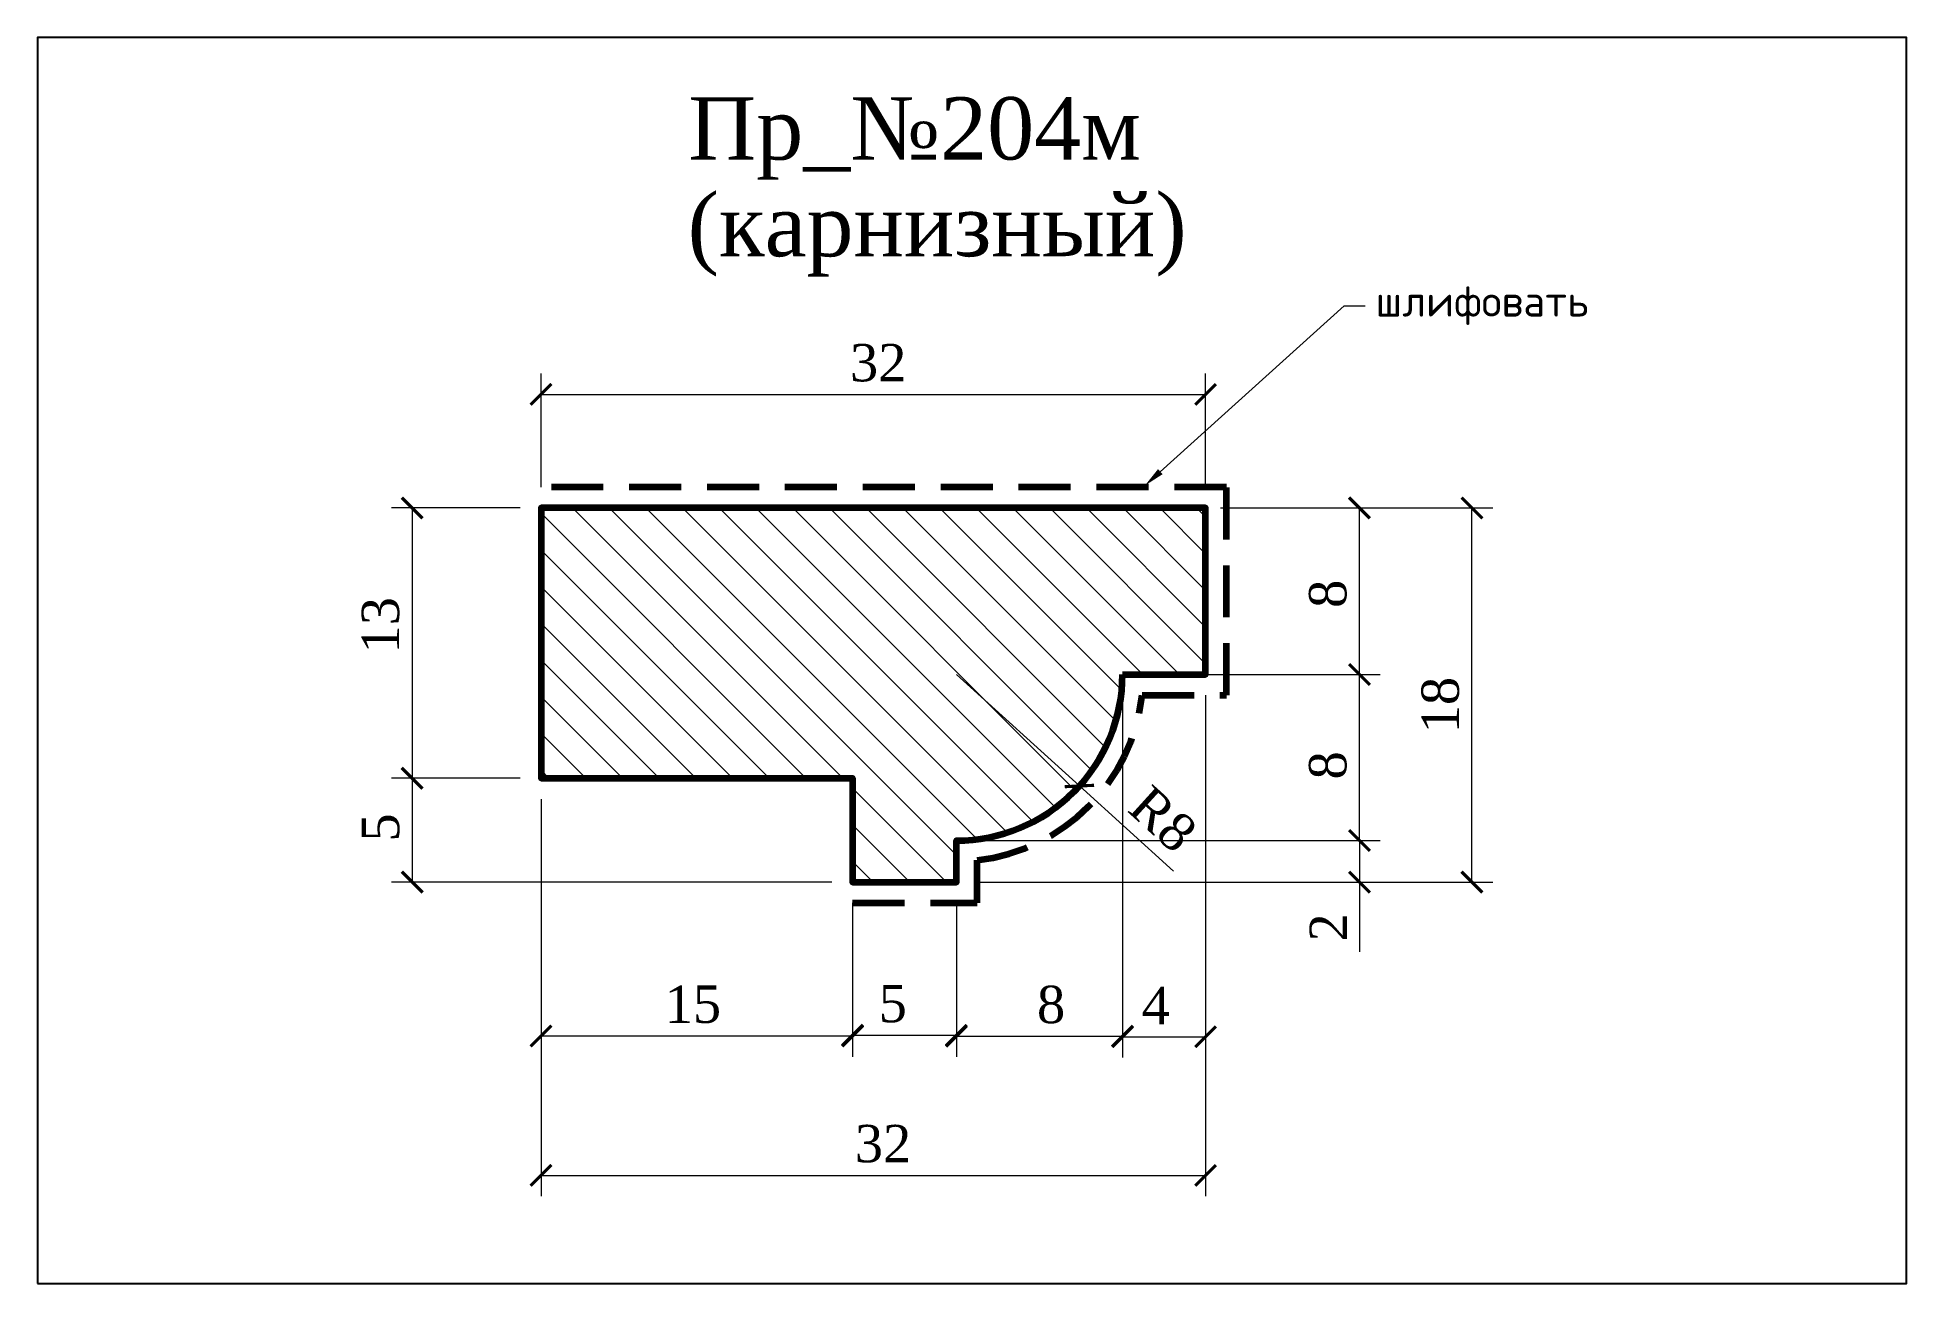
# Model space of a CAD drawing. Header units: millimetres. Extents: x 308946 to 309036, y -93144.7 to -93084.7.
import ezdxf
from ezdxf import colors
from ezdxf.entities.mleader import LeaderData, LeaderLine
from ezdxf.math import Vec2, Vec3

# ---------------------------------------------------------------- set-up
doc = ezdxf.new("R2010")
doc.units = ezdxf.units.MM
doc.header["$MEASUREMENT"] = 0
doc.linetypes.add('HIDDEN', pattern=[0.375, 0.25, -0.125])
doc.layers.add('Outside panel', color=7, linetype='Continuous', lineweight=18, true_color=0x7f5e57)
doc.layers.add('линия 50', color=1, linetype='Continuous', lineweight=140)
doc.layers.add('служебный слой РАЗМЕРЫ', color=7, linetype='Continuous', lineweight=9)
doc.layers.add('размеры в модели', color=7, linetype='Continuous')
doc.styles.add('ELECT', font='times.ttf')
doc.styles.get("Standard").update_dxf_attribs({"font": 'times.ttf'})
doc.styles.add('ЕСКД профили текст', font='isocpeur.ttf')
doc.dimstyles.new('M_1', dxfattribs={"dimtxt": 1.8, "dimasz": 1, "dimexe": 1, "dimexo": 1, "dimgap": 0.6, "dimtad": 1, "dimdec": 0, "dimdsep": 46, "dimtxsty": 'Standard', "dimblk": 'ARCHTICK', "dimcen": -5, "dimclrd": 7, "dimclre": 7, "dimclrt": 7, "dimadec": 0, "dimazin": 0, "dimtfac": 1, "dimtdec": 0, "dimtmove": 0, "dimatfit": 3, "dimfxl": 1, "dimtolj": 1, "dimtzin": 0, "dimlwd": 5, "dimlwe": 5, "dimarcsym": 0})

# ---------------------------------------------------------------- blocks, each defined once
blk = doc.blocks.new('_ArchTick')
at = {"color": 0, "linetype": 'ByBlock', "const_width": 0.15}
blk.add_lwpolyline([(-0.5, -0.5), (0.5, 0.5)], dxfattribs=at)
blk = doc.blocks.new('*D14')
at = {"layer": 'Defpoints', "color": 0, "ltscale": 1000, "transparency": 16777216}
for p in [(309002.252, -93107.399), (309009.662, -93107.399), (309002.252, -93115.415)]:
    blk.add_point(p, dxfattribs=at)
at = {"layer": 'размеры в модели', "color": 7, "lineweight": 5, "ltscale": 1000, "transparency": 16777216}
for p, q in [((309003.252, -93107.399), (309010.662, -93107.399)), ((309009.662, -93115.415), (309009.662, -93107.399)), ((309003.252, -93115.415), (309010.662, -93115.415))]:
    blk.add_line(p, q, dxfattribs=at)
for p, rotation in [((309009.662, -93107.399), 90), ((309009.662, -93115.415), 270)]:
    blk.add_blockref('_ArchTick', p, dxfattribs=dict(at, rotation=rotation))
at = {"layer": 'размеры в модели', "color": 7, "ltscale": 1000, "transparency": 16777216, "insert": (309008.147, -93111.533), "char_height": 1.8, "attachment_point": 5, "rotation": 90}
blk.add_mtext('\\A1;8', dxfattribs=at)
blk = doc.blocks.new('*D13')
at = {"layer": 'Defpoints', "color": 0, "ltscale": 1000, "transparency": 16777216}
for p in [(308998.252, -93115.415), (309009.662, -93115.415), (308990.252, -93123.413)]:
    blk.add_point(p, dxfattribs=at)
at = {"layer": 'размеры в модели', "color": 7, "lineweight": 5, "ltscale": 1000, "transparency": 16777216}
for p, q in [((308999.252, -93115.415), (309010.662, -93115.415)), ((309009.662, -93123.413), (309009.662, -93115.415)), ((308991.252, -93123.413), (309010.662, -93123.413))]:
    blk.add_line(p, q, dxfattribs=at)
for p, rotation in [((309009.662, -93115.415), 90), ((309009.662, -93123.413), 270)]:
    blk.add_blockref('_ArchTick', p, dxfattribs=dict(at, rotation=rotation))
at = {"layer": 'размеры в модели', "color": 7, "ltscale": 1000, "transparency": 16777216, "insert": (309008.147, -93119.791), "char_height": 1.8, "attachment_point": 5, "rotation": 90}
blk.add_mtext('\\A1;8', dxfattribs=at)
blk = doc.blocks.new('*D12')
at = {"layer": 'Defpoints', "color": 0, "ltscale": 1000, "transparency": 16777216}
for p in [(308990.252, -93123.413), (309009.662, -93123.413), (308990.252, -93125.413)]:
    blk.add_point(p, dxfattribs=at)
at = {"layer": 'размеры в модели', "color": 7, "lineweight": 5, "ltscale": 1000, "transparency": 16777216}
for p, q in [((308991.252, -93123.413), (309010.662, -93123.413)), ((309009.662, -93123.413), (309009.662, -93125.413)), ((308991.252, -93125.413), (309010.662, -93125.413)), ((309009.662, -93125.413), (309009.662, -93128.775))]:
    blk.add_line(p, q, dxfattribs=at)
for p, rotation in [((309009.662, -93123.413), 90), ((309009.662, -93125.413), 270)]:
    blk.add_blockref('_ArchTick', p, dxfattribs=dict(at, rotation=rotation))
at = {"layer": 'размеры в модели', "color": 7, "ltscale": 1000, "transparency": 16777216, "insert": (309008.162, -93127.594), "char_height": 1.8, "attachment_point": 5, "rotation": 90}
blk.add_mtext('\\A1;2', dxfattribs=at)
blk = doc.blocks.new('*D11')
at = {"layer": 'Defpoints', "color": 0, "ltscale": 1000, "transparency": 16777216}
for p in [(308990.252, -93115.413), (308996.18, -93120.785)]:
    blk.add_point(p, dxfattribs=at)
at = {"layer": 'размеры в модели', "color": 7, "lineweight": 5, "ltscale": 1000, "transparency": 16777216}
for p in [(308990.252, -93115.413), (309000.703, -93124.884)]:
    blk.add_line(p, (308996.18, -93120.785), dxfattribs=at)
at = {"layer": 'размеры в модели', "color": 7, "lineweight": 5, "ltscale": 1000, "transparency": 16777216, "rotation": 137.8158940394531}
blk.add_blockref('_ArchTick', (308996.18, -93120.785), dxfattribs=at)
at = {"layer": 'размеры в модели', "color": 7, "ltscale": 1000, "transparency": 16777216, "insert": (309000.2, -93122.383), "char_height": 1.8, "attachment_point": 5, "rotation": 317.81589}
blk.add_mtext('\\A1;R8', dxfattribs=at)
blk = doc.blocks.new('*D10')
at = {"layer": 'Defpoints', "color": 0, "ltscale": 1000, "transparency": 16777216}
for p in [(309002.252, -93101.932), (308970.255, -93107.399), (309002.252, -93107.399)]:
    blk.add_point(p, dxfattribs=at)
at = {"layer": 'размеры в модели', "color": 7, "lineweight": 5, "ltscale": 1000, "transparency": 16777216}
for p, q in [((308970.255, -93106.399), (308970.255, -93100.932)), ((309002.252, -93106.399), (309002.252, -93100.932)), ((308970.255, -93101.932), (309002.252, -93101.932))]:
    blk.add_line(p, q, dxfattribs=at)
at = {"layer": 'размеры в модели', "color": 7, "lineweight": 5, "ltscale": 1000, "transparency": 16777216, "rotation": 180}
blk.add_blockref('_ArchTick', (308970.255, -93101.932), dxfattribs=at)
at = {"layer": 'размеры в модели', "color": 7, "lineweight": 5, "ltscale": 1000, "transparency": 16777216}
blk.add_blockref('_ArchTick', (309002.252, -93101.932), dxfattribs=at)
at = {"layer": 'размеры в модели', "color": 7, "ltscale": 1000, "transparency": 16777216, "insert": (308986.49, -93100.416), "char_height": 1.8, "attachment_point": 5}
blk.add_mtext('\\A1;32', dxfattribs=at)
blk = doc.blocks.new('*D9')
at = {"layer": 'Defpoints', "color": 0, "ltscale": 1000, "transparency": 16777216}
for p in [(308970.255, -93120.413), (308964.056, -93125.413), (308985.255, -93125.413)]:
    blk.add_point(p, dxfattribs=at)
at = {"layer": 'размеры в модели', "color": 7, "lineweight": 5, "ltscale": 1000, "transparency": 16777216}
for p, q in [((308969.255, -93120.413), (308963.056, -93120.413)), ((308964.056, -93120.413), (308964.056, -93125.413)), ((308984.255, -93125.413), (308963.056, -93125.413))]:
    blk.add_line(p, q, dxfattribs=at)
for p, rotation in [((308964.056, -93120.413), 90), ((308964.056, -93125.413), 270)]:
    blk.add_blockref('_ArchTick', p, dxfattribs=dict(at, rotation=rotation))
at = {"layer": 'размеры в модели', "color": 7, "ltscale": 1000, "transparency": 16777216, "insert": (308962.541, -93122.782), "char_height": 1.8, "attachment_point": 5, "rotation": 90}
blk.add_mtext('\\A1;5', dxfattribs=at)
blk = doc.blocks.new('*D8')
at = {"layer": 'Defpoints', "color": 0, "ltscale": 1000, "transparency": 16777216}
for p in [(308970.255, -93107.399), (308964.05, -93120.413), (308970.255, -93120.413)]:
    blk.add_point(p, dxfattribs=at)
at = {"layer": 'размеры в модели', "color": 7, "lineweight": 5, "ltscale": 1000, "transparency": 16777216}
for p, q in [((308969.255, -93107.399), (308963.05, -93107.399)), ((308964.05, -93107.399), (308964.05, -93120.413)), ((308969.255, -93120.413), (308963.05, -93120.413))]:
    blk.add_line(p, q, dxfattribs=at)
for p, rotation in [((308964.05, -93107.399), 90), ((308964.05, -93120.413), 270)]:
    blk.add_blockref('_ArchTick', p, dxfattribs=dict(at, rotation=rotation))
at = {"layer": 'размеры в модели', "color": 7, "ltscale": 1000, "transparency": 16777216, "insert": (308962.534, -93113.049), "char_height": 1.8, "attachment_point": 5, "rotation": 90}
blk.add_mtext('\\A1;13', dxfattribs=at)
blk = doc.blocks.new('*D7')
at = {"layer": 'Defpoints', "color": 0, "ltscale": 1000, "transparency": 16777216}
for p in [(308998.252, -93115.415), (309002.252, -93115.415), (309002.252, -93132.854)]:
    blk.add_point(p, dxfattribs=at)
at = {"layer": 'размеры в модели', "color": 7, "lineweight": 5, "ltscale": 1000, "transparency": 16777216}
for p, q in [((308998.252, -93116.415), (308998.252, -93133.854)), ((309002.252, -93116.415), (309002.252, -93133.854)), ((308998.252, -93132.854), (309002.252, -93132.854))]:
    blk.add_line(p, q, dxfattribs=at)
at = {"layer": 'размеры в модели', "color": 7, "lineweight": 5, "ltscale": 1000, "transparency": 16777216, "rotation": 180}
blk.add_blockref('_ArchTick', (308998.252, -93132.854), dxfattribs=at)
at = {"layer": 'размеры в модели', "color": 7, "lineweight": 5, "ltscale": 1000, "transparency": 16777216}
blk.add_blockref('_ArchTick', (309002.252, -93132.854), dxfattribs=at)
at = {"layer": 'размеры в модели', "color": 7, "ltscale": 1000, "transparency": 16777216, "insert": (308999.857, -93131.354), "char_height": 1.8, "attachment_point": 5}
blk.add_mtext('\\A1;4', dxfattribs=at)
blk = doc.blocks.new('*D6')
at = {"layer": 'Defpoints', "color": 0, "ltscale": 1000, "transparency": 16777216}
for p in [(308998.252, -93115.413), (308990.252, -93125.413), (308998.252, -93132.831)]:
    blk.add_point(p, dxfattribs=at)
at = {"layer": 'размеры в модели', "color": 7, "lineweight": 5, "ltscale": 1000, "transparency": 16777216}
for p, q in [((308998.252, -93116.413), (308998.252, -93133.831)), ((308990.252, -93126.413), (308990.252, -93133.831)), ((308990.252, -93132.831), (308998.252, -93132.831))]:
    blk.add_line(p, q, dxfattribs=at)
at = {"layer": 'размеры в модели', "color": 7, "lineweight": 5, "ltscale": 1000, "transparency": 16777216, "rotation": 180}
blk.add_blockref('_ArchTick', (308990.252, -93132.831), dxfattribs=at)
at = {"layer": 'размеры в модели', "color": 7, "lineweight": 5, "ltscale": 1000, "transparency": 16777216}
blk.add_blockref('_ArchTick', (308998.252, -93132.831), dxfattribs=at)
at = {"layer": 'размеры в модели', "color": 7, "ltscale": 1000, "transparency": 16777216, "insert": (308994.813, -93131.316), "char_height": 1.8, "attachment_point": 5}
blk.add_mtext('\\A1;8', dxfattribs=at)
blk = doc.blocks.new('*D5')
at = {"layer": 'Defpoints', "color": 0, "ltscale": 1000, "transparency": 16777216}
for p in [(308985.255, -93125.413), (308990.252, -93125.413), (308990.252, -93132.788)]:
    blk.add_point(p, dxfattribs=at)
at = {"layer": 'размеры в модели', "color": 7, "lineweight": 5, "ltscale": 1000, "transparency": 16777216}
for p, q in [((308985.255, -93126.413), (308985.255, -93133.788)), ((308990.252, -93126.413), (308990.252, -93133.788)), ((308985.255, -93132.788), (308990.252, -93132.788))]:
    blk.add_line(p, q, dxfattribs=at)
at = {"layer": 'размеры в модели', "color": 7, "lineweight": 5, "ltscale": 1000, "transparency": 16777216, "rotation": 180}
blk.add_blockref('_ArchTick', (308985.255, -93132.788), dxfattribs=at)
at = {"layer": 'размеры в модели', "color": 7, "lineweight": 5, "ltscale": 1000, "transparency": 16777216}
blk.add_blockref('_ArchTick', (308990.252, -93132.788), dxfattribs=at)
at = {"layer": 'размеры в модели', "color": 7, "ltscale": 1000, "transparency": 16777216, "insert": (308987.192, -93131.272), "char_height": 1.8, "attachment_point": 5}
blk.add_mtext('\\A1;5', dxfattribs=at)
blk = doc.blocks.new('*D4')
at = {"layer": 'Defpoints', "color": 0, "ltscale": 1000, "transparency": 16777216}
for p in [(308970.255, -93120.413), (308985.255, -93125.413), (308985.255, -93132.818)]:
    blk.add_point(p, dxfattribs=at)
at = {"layer": 'размеры в модели', "color": 7, "lineweight": 5, "ltscale": 1000, "transparency": 16777216}
for p, q in [((308970.255, -93121.413), (308970.255, -93133.818)), ((308985.255, -93126.413), (308985.255, -93133.818)), ((308970.255, -93132.818), (308985.255, -93132.818))]:
    blk.add_line(p, q, dxfattribs=at)
at = {"layer": 'размеры в модели', "color": 7, "lineweight": 5, "ltscale": 1000, "transparency": 16777216, "rotation": 180}
blk.add_blockref('_ArchTick', (308970.255, -93132.818), dxfattribs=at)
at = {"layer": 'размеры в модели', "color": 7, "lineweight": 5, "ltscale": 1000, "transparency": 16777216}
blk.add_blockref('_ArchTick', (308985.255, -93132.818), dxfattribs=at)
at = {"layer": 'размеры в модели', "color": 7, "ltscale": 1000, "transparency": 16777216, "insert": (308977.568, -93131.303), "char_height": 1.8, "attachment_point": 5}
blk.add_mtext('\\A1;15', dxfattribs=at)
blk = doc.blocks.new('*D3')
at = {"layer": 'Defpoints', "color": 0, "ltscale": 1000, "transparency": 16777216}
for p in [(309001.965, -93107.399), (309015.078, -93107.399), (308990.252, -93125.413)]:
    blk.add_point(p, dxfattribs=at)
at = {"layer": 'размеры в модели', "color": 7, "lineweight": 5, "ltscale": 1000, "transparency": 16777216}
for p, q in [((309002.965, -93107.399), (309016.078, -93107.399)), ((309015.078, -93125.413), (309015.078, -93107.399)), ((308991.252, -93125.413), (309016.078, -93125.413))]:
    blk.add_line(p, q, dxfattribs=at)
for p, rotation in [((309015.078, -93107.399), 90), ((309015.078, -93125.413), 270)]:
    blk.add_blockref('_ArchTick', p, dxfattribs=dict(at, rotation=rotation))
at = {"layer": 'размеры в модели', "color": 7, "ltscale": 1000, "transparency": 16777216, "insert": (309013.563, -93116.89), "char_height": 1.8, "attachment_point": 5, "rotation": 90}
blk.add_mtext('\\A1;18', dxfattribs=at)
blk = doc.blocks.new('*D2')
at = {"layer": 'Defpoints', "color": 0, "ltscale": 1000, "transparency": 16777216}
for p in [(309002.252, -93115.413), (308970.255, -93120.413), (309002.252, -93139.53)]:
    blk.add_point(p, dxfattribs=at)
at = {"layer": 'размеры в модели', "color": 7, "lineweight": 5, "ltscale": 1000, "transparency": 16777216}
for p, q in [((309002.252, -93116.413), (309002.252, -93140.53)), ((308970.255, -93121.413), (308970.255, -93140.53)), ((308970.255, -93139.53), (309002.252, -93139.53))]:
    blk.add_line(p, q, dxfattribs=at)
at = {"layer": 'размеры в модели', "color": 7, "lineweight": 5, "ltscale": 1000, "transparency": 16777216, "rotation": 180}
blk.add_blockref('_ArchTick', (308970.255, -93139.53), dxfattribs=at)
at = {"layer": 'размеры в модели', "color": 7, "lineweight": 5, "ltscale": 1000, "transparency": 16777216}
blk.add_blockref('_ArchTick', (309002.252, -93139.53), dxfattribs=at)
at = {"layer": 'размеры в модели', "color": 7, "ltscale": 1000, "transparency": 16777216, "insert": (308986.723, -93138.014), "char_height": 1.8, "attachment_point": 5}
blk.add_mtext('\\A1;32', dxfattribs=at)

msp = doc.modelspace()

# ---------------------------------------------------------------- hatches: boundary and pattern name
at = {"layer": 'Outside panel', "ltscale": 1000}
h = msp.add_hatch(dxfattribs=at)
h.set_pattern_fill('ANSI31', color=256, scale=10, angle=90)
h.set_pattern_definition([(135, (-2744.0503, -2668.2776), (-0.8838834765, -0.8838834765), [])])
h.paths.add_polyline_path([(309002.252, -93115.413), (308998.252, -93115.413, -0.414214), (308990.252, -93123.413), (308990.252, -93125.413), (308985.255, -93125.413), (308985.255, -93120.413), (308970.255, -93120.413), (308970.255, -93107.399), (309002.252, -93107.399)])

# ---------------------------------------------------------------- linework, layer by layer
at = {"color": 6, "ltscale": 1000}
msp.add_lwpolyline([(308946.006, -93144.743), (309036.006, -93144.743), (309036.006, -93084.743), (308946.006, -93084.743)], close=True, dxfattribs=at)
at = {"layer": 'линия 50', "color": 1, "linetype": 'HIDDEN', "ltscale": 10, "true_color": 0xff0909}
msp.add_lwpolyline([(308985.255, -93126.413), (308991.252, -93126.413), (308991.252, -93124.357, 0.350397), (308999.197, -93116.413), (309003.252, -93116.413), (309003.252, -93106.399), (308970.255, -93106.399)], format="xyb", dxfattribs=at)
at = {"layer": 'линия 50', "color": 7}
msp.add_lwpolyline([(308998.252, -93115.413), (309002.252, -93115.413), (309002.252, -93107.399), (308970.255, -93107.399), (308970.255, -93120.413), (308985.255, -93120.413), (308985.255, -93125.413), (308990.252, -93125.413), (308990.252, -93123.413, 0.414214)], format="xyb", close=True, dxfattribs=at)

# ---------------------------------------------------------------- texts
at = {"color": 7, "ltscale": 1000, "style": 'ELECT'}
for s, p in [('Пр_№204м', (308977.344, -93090.624)), ('(карнизный)', (308977.314, -93095.281))]:
    msp.add_text(s, height=3, dxfattribs=at).set_placement(p)

# ---------------------------------------------------------------- dimensions: what is measured, and where the dimension line sits
at = {"layer": 'размеры в модели', "color": 5, "ltscale": 1000}
for base, p1, p2, picture, middle in [((309002.252, -93101.932), (308970.255, -93107.399), (309002.252, -93107.399), '*D10', (308986.49, -93101.932)), ((309002.252, -93139.53), (308970.255, -93120.413), (309002.252, -93115.413), '*D2', (308986.723, -93139.53)), ((308998.252, -93132.831), (308990.252, -93125.413), (308998.252, -93115.413), '*D6', (308994.813, -93132.831)), ((309002.252, -93132.854), (308998.252, -93115.415), (309002.252, -93115.415), '*D7', (308999.857, -93132.854)), ((308985.255, -93132.818), (308970.255, -93120.413), (308985.255, -93125.413), '*D4', (308977.568, -93132.818)), ((308990.252, -93132.788), (308985.255, -93125.413), (308990.252, -93125.413), '*D5', (308987.192, -93132.788))]:
    dim = msp.add_linear_dim(base=base, p1=p1, p2=p2, dimstyle='M_1', dxfattribs=at)
    dim.commit()
    dim.dimension.update_dxf_attribs({"geometry": picture, "text_midpoint": middle, "dimtype": 128})
for base, p1, p2, picture, middle in [((308964.05, -93120.413), (308970.255, -93107.399), (308970.255, -93120.413), '*D8', (308964.05, -93113.049)), ((309015.078, -93107.399), (308990.252, -93125.413), (309001.965, -93107.399), '*D3', (309015.078, -93116.89)), ((309009.662, -93107.399), (309002.252, -93115.415), (309002.252, -93107.399), '*D14', (309009.662, -93111.533)), ((309009.662, -93115.415), (308990.252, -93123.413), (308998.252, -93115.415), '*D13', (309009.662, -93119.791)), ((308964.056, -93125.413), (308970.255, -93120.413), (308985.255, -93125.413), '*D9', (308964.056, -93122.782)), ((309009.662, -93123.413), (308990.252, -93125.413), (308990.252, -93123.413), '*D12', (309009.662, -93127.594))]:
    dim = msp.add_linear_dim(base=base, p1=p1, p2=p2, angle=90, dimstyle='M_1', dxfattribs=at)
    dim.commit()
    dim.dimension.update_dxf_attribs({"geometry": picture, "text_midpoint": middle, "dimtype": 128})
dim = msp.add_radius_dim(center=(308990.252, -93115.413), mpoint=(308996.18, -93120.785), dimstyle='M_1', dxfattribs=at)
dim.commit()
dim.dimension.update_dxf_attribs({"geometry": '*D11', "text_midpoint": (309000.2, -93122.383)})

# ---------------------------------------------------------------- leaders
at = {"layer": 'служебный слой РАЗМЕРЫ'}
ml = msp.add_multileader_mtext('Standard', dxfattribs=at)
ml.set_content('\\A1;шлифовать', color=256, style='ЕСКД профили текст')
ml.set_leader_properties(color=256, linetype='ByLayer', lineweight=-1)
ml.build(insert=Vec2(0, 0))
ml.multileader.update_dxf_attribs({"dogleg_length": 1, "arrow_head_size": 1})
ctx = ml.context
ctx.base_point, ctx.char_height, ctx.arrow_head_size, ctx.landing_gap_size, ctx.plane_origin = Vec3(309009.929, -93097.66), 1.5, 1, 0.5, Vec3(309023.404, -93071.491)
notes = []
notes.append((ctx, [(1, (1, 1, 0), (309008.929, -93097.66), (1, 0), 1, [(0, [(308999.329, -93106.322)], 0, [])])]))
ctx.mtext.insert, ctx.mtext.flow_direction = Vec3(309010.429, -93096.685), 5
for ctx, leaders in notes:
    for number, flags, end, landing, length, lines in leaders:
        leader = LeaderData()
        leader.index, (leader.has_last_leader_line, leader.has_dogleg_vector, leader.attachment_direction) = number, flags
        leader.last_leader_point, leader.dogleg_vector, leader.dogleg_length = Vec3(end), Vec3(landing), length
        for number, points, colour, breaks in lines:
            line = LeaderLine()
            line.index, line.vertices, line.color, line.breaks = number, Vec3.list(points), colors.encode_raw_color(colour), breaks
            leader.lines.append(line)
        ctx.leaders.append(leader)

doc.saveas('drawing.dxf')
